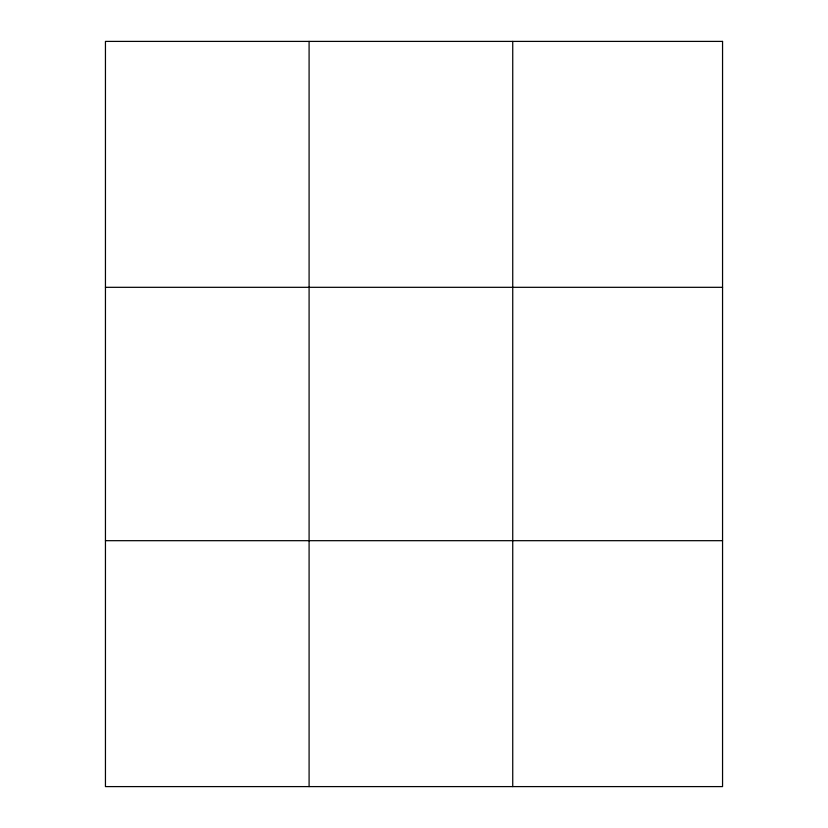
<?xml version="1.0" encoding="UTF-8"?>
<svg xmlns="http://www.w3.org/2000/svg" width="828" height="828" viewBox="0 0 828 828"><rect width="100%" height="100%" fill="white"/><g stroke="black" fill="none" stroke-linecap="round" stroke-linejoin="round"><path stroke-width="1.24" d="M309.092 41.4L309.092 786.6M512.739 41.4L512.739 786.6M105.446 287.316L722.554 287.316M105.446 540.684L722.554 540.684M722.554 41.4L722.554 786.6L105.446 786.6L105.446 41.4L722.554 41.4"/></g></svg>
